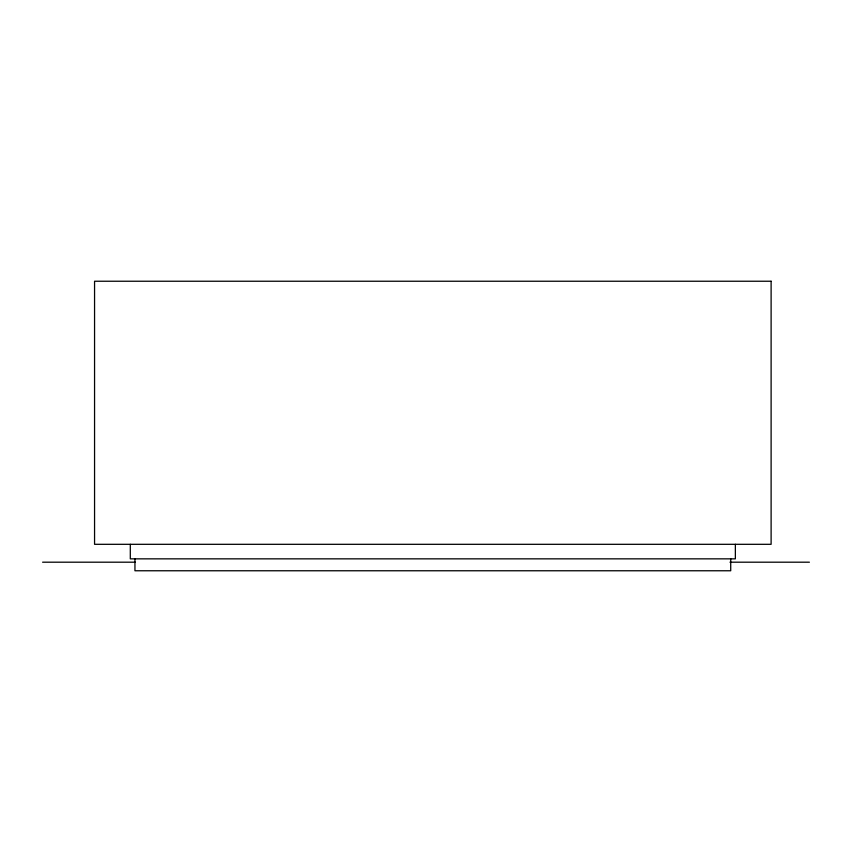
<?xml version="1.0" encoding="UTF-8"?>
<svg xmlns="http://www.w3.org/2000/svg" width="852" height="852" viewBox="0 0 852 852"><rect width="100%" height="100%" fill="white"/><g stroke="black" fill="none" stroke-linecap="round" stroke-linejoin="round"><path stroke-width="1.28" d="M42.6 562.192L135.351 562.192M729.972 562.192L809.4 562.192M735.361 544.311L735.361 558.848L130.303 558.848L130.303 544.311M730.718 558.848L730.718 570.765L134.946 570.765L134.946 558.848M771.113 281.235L94.561 281.235L94.561 544.311L771.113 544.311L771.113 281.235"/></g></svg>
